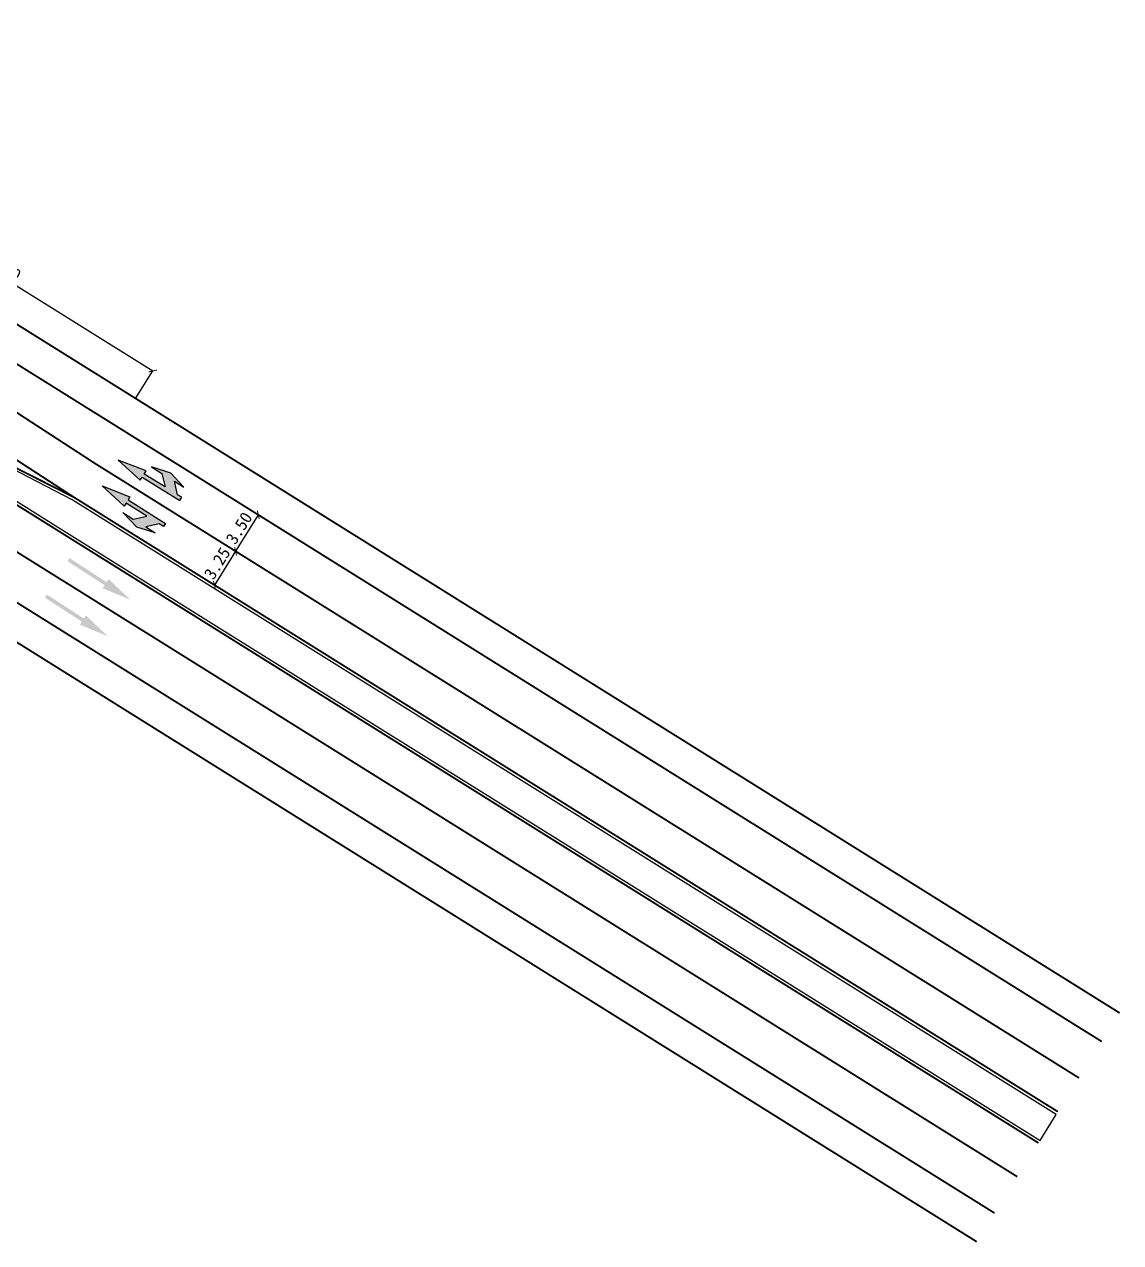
# Model space of a CAD drawing. Header units: millimetres. Extents: x 67536 to 67858, y 50657 to 50929.
# Drawn here: x 67768.3 to 67857.7, y 50670.7 to 50770.1 of the extents above; entities that cross this region are included whole.
import ezdxf

# ---------------------------------------------------------------- set-up
doc = ezdxf.new("R2010")
doc.units = ezdxf.units.MM
doc.linetypes.add('DASHDOT', pattern=[25.4, 12.7, -6.35, 0, -6.35])
doc.linetypes.add('JTSS01', pattern=[6, 2, -4])
for name, color, linetype in [('@-地面图案', 7, 'Continuous'), ('@-注释', 7, 'Continuous'), ('RD-中线', 1, 'DASHDOT')]:
    doc.layers.add(name, color=color, linetype=linetype)
doc.layers.add('@-道路标线', color=7, linetype='Continuous', lineweight=0)
doc.layers.get('0').off()
doc.styles.add('--黑体', font='simhei.ttf')
doc.dimstyles.new('标志标注', dxfattribs={"dimtxt": 1, "dimasz": 0.5, "dimexe": 0, "dimexo": 0, "dimgap": 0.25, "dimtad": 1, "dimzin": 0, "dimdsep": 46, "dimtxsty": '--黑体', "dimblk": 'ARCHTICK', "dimcen": 0.09, "dimadec": 0, "dimazin": 0, "dimtfac": 1, "dimtix": 1, "dimtmove": 1, "dimatfit": 0, "dimfxl": 1, "dimtolj": 1, "dimtzin": 0, "dimarcsym": 0})

# ---------------------------------------------------------------- blocks, each defined once
blk = doc.blocks.new('6米直行加右转')
at = {"layer": '@-地面图案'}
blk.add_hatch(color=256, dxfattribs=at).paths.add_polyline_path([(1.6, -0.15), (3.6, -0.15), (3.6, -0.45), (6, 0), (3.6, 0.45), (3.6, 0.15), (0, 0.15), (0, -0.15), (0.4, -0.15), (1.2, -0.95), (0.3, -0.95), (1.8, -1.35), (3.4, -0.95), (2.4, -0.95)])
at = {"layer": '@-地面图案', "linetype": 'Continuous'}
blk.add_lwpolyline([(1.8, -1.35), (3.4, -0.95), (2.4, -0.95), (1.6, -0.15), (3.6, -0.15), (3.6, -0.45), (6, 0), (3.6, 0.45), (3.6, 0.15), (0, 0.15), (0, -0.15), (0.4, -0.15), (1.2, -0.95), (0.3, -0.95)], close=True, dxfattribs=at)
blk = doc.blocks.new('_ARCHTICK')
at = {"color": 0, "linetype": 'ByBlock', "const_width": 0.15}
blk.add_lwpolyline([(-0.5, -0.5), (0.5, 0.5)], dxfattribs=at)
blk = doc.blocks.new('*D72')
at = {"layer": '@-注释', "color": 0, "lineweight": -2, "transparency": 16777216}
for p, q in [((67751.933, 50755.461), (67753.333, 50757.702)), ((67753.333, 50757.702), (67778.774, 50741.804)), ((67777.374, 50739.564), (67778.774, 50741.804))]:
    blk.add_line(p, q, dxfattribs=at)
at = {"layer": 'Defpoints', "color": 0, "transparency": 16777216}
for p in [(67751.933, 50755.461), (67778.774, 50741.804), (67777.374, 50739.564)]:
    blk.add_point(p, dxfattribs=at)
at = {"layer": '@-注释', "color": 0, "lineweight": -2, "transparency": 16777216, "xscale": 0.5, "yscale": 0.5, "zscale": 0.5}
for p, rotation in [((67753.333, 50757.702), 148.000000000012), ((67778.774, 50741.804), 328.000000000012)]:
    blk.add_blockref('_ARCHTICK', p, dxfattribs=dict(at, rotation=rotation))
at = {"layer": '@-注释', "color": 0, "transparency": 16777216, "insert": (67766.454, 50750.394), "char_height": 1, "attachment_point": 5, "rotation": 328, "style": '--黑体'}
blk.add_mtext('\\A1;30.00', dxfattribs=at)
blk = doc.blocks.new('*D78')
at = {"layer": '@-注释', "color": 0, "lineweight": -2, "transparency": 16777216}
blk.add_line((67787.38, 50730.068), (67785.526, 50727.1), dxfattribs=at)
at = {"layer": 'Defpoints', "color": 0, "transparency": 16777216}
for p in [(67787.38, 50730.068), (67785.526, 50727.1), (67785.526, 50727.1)]:
    blk.add_point(p, dxfattribs=at)
at = {"layer": '@-注释', "color": 0, "lineweight": -2, "transparency": 16777216, "xscale": 0.5, "yscale": 0.5, "zscale": 0.5}
for p, rotation in [((67787.38, 50730.068), 57.99999999997622), ((67785.526, 50727.1), 237.9999999999762)]:
    blk.add_blockref('_ARCHTICK', p, dxfattribs=dict(at, rotation=rotation))
at = {"layer": '@-注释', "color": 0, "transparency": 16777216, "insert": (67785.812, 50728.985), "char_height": 1, "attachment_point": 5, "rotation": 58, "style": '--黑体'}
blk.add_mtext('\\A1;3.50', dxfattribs=at)
blk = doc.blocks.new('*D79')
at = {"layer": '@-注释', "color": 0, "lineweight": -2, "transparency": 16777216}
blk.add_line((67785.526, 50727.1), (67783.803, 50724.344), dxfattribs=at)
at = {"layer": 'Defpoints', "color": 0, "transparency": 16777216}
for p in [(67785.526, 50727.1), (67783.803, 50724.344), (67783.803, 50724.344)]:
    blk.add_point(p, dxfattribs=at)
at = {"layer": '@-注释', "color": 0, "lineweight": -2, "transparency": 16777216, "xscale": 0.5, "yscale": 0.5, "zscale": 0.5}
for p, rotation in [((67785.526, 50727.1), 58.00000000011514), ((67783.803, 50724.344), 238.0000000001152)]:
    blk.add_blockref('_ARCHTICK', p, dxfattribs=dict(at, rotation=rotation))
at = {"layer": '@-注释', "color": 0, "transparency": 16777216, "insert": (67784.029, 50726.119), "char_height": 1, "attachment_point": 5, "rotation": 58, "style": '--黑体'}
blk.add_mtext('\\A1;3.25', dxfattribs=at)

msp = doc.modelspace()

# ---------------------------------------------------------------- hatches: boundary and pattern name
at = {"layer": '@-道路标线'}
for points in [[(67771.91, 50726.41), (67771.829, 50726.284), (67774.85, 50724.326), (67774.686, 50724.075), (67776.945, 50723.147), (67775.176, 50724.83), (67775.013, 50724.578), (67771.992, 50726.536)], [(67770.055, 50723.442), (67769.974, 50723.316), (67772.995, 50721.358), (67772.832, 50721.106), (67775.09, 50720.179), (67773.321, 50721.862), (67773.158, 50721.61), (67770.137, 50723.568)]]:
    msp.add_hatch(color=7, dxfattribs=at).paths.add_polyline_path(points)

# ---------------------------------------------------------------- linework, layer by layer
at = {"layer": '@-道路标线', "color": 7, "linetype": 'Continuous', "const_width": 0.15, "flags": 128}
for points in [[(67728.655, 50770.006), (67857.609, 50689.428)], [(67725.034, 50769.027), (67775.917, 50737.231)], [(67716.29, 50755.034), (67847.408, 50673.103)], [(67716.997, 50751.349), (67845.95, 50670.77)], [(67775.917, 50737.231), (67856.151, 50687.095)], [(67772.34, 50731.507), (67852.574, 50681.371)]]:
    msp.add_lwpolyline(points, dxfattribs=at)
at = {"layer": '@-道路标线', "color": 7, "linetype": 'JTSS01', "const_width": 0.15, "flags": 128}
msp.add_lwpolyline([(67718.145, 50758.002), (67849.262, 50676.071)], dxfattribs=at)
at = {"layer": '@-道路标线', "color": 7, "linetype": 'JTSS01', "flags": 128}
for points in [[(67740.432, 50755.926, 0.15, 0.15, 0), (67748.912, 50750.627, 0.15, 0.15, 0), (67774.062, 50734.263, 0.15, 0.15, 0), (67854.297, 50684.127, 0, 0, 0)], [(67738.709, 50753.17, 0.15, 0.15, 0), (67747.19, 50747.871, 0.15, 0.15, 0), (67772.34, 50731.507, 0, 0, 0)]]:
    msp.add_lwpolyline(points, format="xyseb", dxfattribs=at)
at = {"layer": '@-道路标线', "color": 7, "linetype": 'Continuous', "const_width": 0.15, "flags": 128}
msp.add_lwpolyline([(67772.34, 50731.507), (67762.347, 50736.567, 0.956099), (67761.366, 50734.827), (67850.985, 50678.827)], format="xyb", dxfattribs=at)
at = {"layer": 'RD-中线', "color": 3, "linetype": 'Continuous'}
msp.add_lwpolyline([(67772.207, 50731.295), (67762.338, 50736.396, 0.959265), (67761.556, 50735.025), (67770.883, 50729.175)], format="xyb", dxfattribs=at)
for points in [[(67852.442, 50681.159), (67772.207, 50731.295)], [(67770.883, 50729.175), (67851.117, 50679.039), (67852.442, 50681.159)]]:
    msp.add_lwpolyline(points, dxfattribs=at)

# ---------------------------------------------------------------- block references
at = {"layer": '@-地面图案', "rotation": 148.1456447144079}
msp.add_blockref('6米直行加右转', (67781.055, 50731.373), dxfattribs=at)
at = {"layer": '@-地面图案', "xscale": -1, "rotation": 327.8543552855904}
msp.add_blockref('6米直行加右转', (67779.725, 50729.245), dxfattribs=at)

# ---------------------------------------------------------------- dimensions: what is measured, and where the dimension line sits
at = {"layer": '@-注释'}
for p1, p2, distance, picture, middle in [((67751.933, 50755.461), (67777.374, 50739.564), 2.642, '*D72', (67766.454, 50750.394)), ((67787.38, 50730.068), (67785.526, 50727.1), 0, '*D78', (67785.812, 50728.985)), ((67785.526, 50727.1), (67783.803, 50724.344), 0, '*D79', (67784.029, 50726.119))]:
    dim = msp.add_aligned_dim(p1=p1, p2=p2, distance=distance, dimstyle='标志标注', dxfattribs=at)
    dim.commit()
    dim.dimension.update_dxf_attribs({"geometry": picture, "text_midpoint": middle})

doc.saveas('drawing.dxf')
